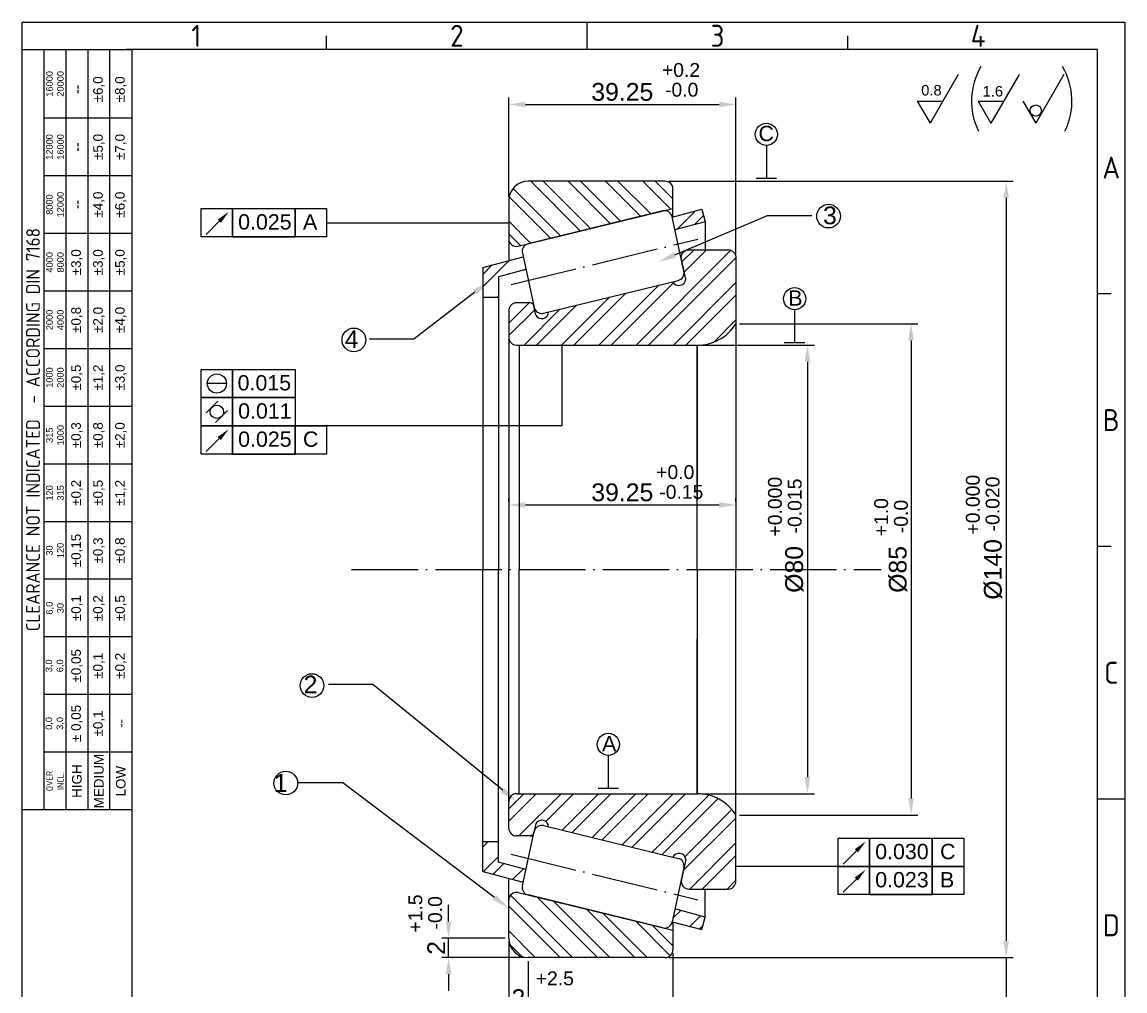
# Model space of a CAD drawing. Header units: millimetres. Extents: x 2049 to 2248, y 1325 to 1603.
# Drawn here: x 2049.3 to 2248.3, y 1428.4 to 1603.1 of the extents above; entities that cross this region are included whole.
import ezdxf
from ezdxf import colors
from ezdxf.entities.mleader import LeaderData, LeaderLine
from ezdxf.enums import TextEntityAlignment as Align
from ezdxf.math import Vec2, Vec3

# ---------------------------------------------------------------- set-up
doc = ezdxf.new("R2010")
doc.units = ezdxf.units.MM
doc.linetypes.add('ACAD_ISO04W100', pattern=[30, 24, -3, 0, -3])
for name, color, linetype, lineweight in [('AM_0', 7, 'Continuous', 30), ('AM_4', 1, 'ACAD_ISO04W100', 25), ('AM_5', 3, 'Continuous', 25)]:
    doc.layers.add(name, color=color, linetype=linetype, lineweight=lineweight)
doc.styles.add('ACISOTS', font='isocp.shx', dxfattribs={"height": 1})
doc.styles.get("Standard").update_dxf_attribs({"font": 'arial.ttf'})
doc.dimstyles.new('ISO-25', dxfattribs={"dimtxt": 3.2, "dimasz": 3, "dimexe": 1.25, "dimexo": 0.625, "dimtad": 1, "dimtxsty": 'Standard', "dimcen": 3, "dimadec": 0, "dimazin": 0, "dimtfac": 1, "dimtmove": 0, "dimatfit": 3, "dimfxl": 1, "dimarcsym": 0})
pattern_1 = [(45, (0, 11.1495), (-3.367596, 3.367596), []), (45, (2.245, 11.1495), (-3.367596, 3.367596), [])]

# ---------------------------------------------------------------- blocks, each defined once
blk = doc.blocks.new('*D61')
at = {"layer": 'AM_5', "color": 0, "lineweight": -2, "ltscale": 0.5, "transparency": 16777216}
for p, q in [((2137.1, 1571.55), (2137.1, 1589.5)), ((2140.1, 1588.25), (2175.09, 1588.25)), ((2178.09, 1561.28), (2178.09, 1589.5))]:
    blk.add_line(p, q, dxfattribs=at)
at = {"layer": 'AM_5', "color": 0, "ltscale": 0.5, "transparency": 16777216}
for points in [[(2140.1, 1588.75), (2140.1, 1587.75), (2137.1, 1588.25)], [(2175.09, 1588.75), (2175.09, 1587.75), (2178.09, 1588.25)]]:
    blk.add_solid(points, dxfattribs=at)
at = {"layer": 'Defpoints', "color": 0, "ltscale": 0.5, "transparency": 16777216}
for p in [(2178.09, 1588.25), (2137.1, 1570.92), (2178.09, 1560.65)]:
    blk.add_point(p, dxfattribs=at)
at = {"layer": 'AM_5', "color": 0, "ltscale": 0.5, "transparency": 16777216, "insert": (2157.59, 1590.51), "char_height": 3.2, "attachment_point": 5}
blk.add_mtext('39.25', dxfattribs=at)
blk = doc.blocks.new('*D62')
at = {"layer": 'AM_5', "color": 0, "lineweight": -2, "ltscale": 0.5, "transparency": 16777216}
for p, q in [((2165.96, 1574.42), (2228.1, 1574.42)), ((2226.85, 1571.42), (2226.85, 1437.42)), ((2165.96, 1434.42), (2228.1, 1434.42))]:
    blk.add_line(p, q, dxfattribs=at)
at = {"layer": 'AM_5', "color": 0, "ltscale": 0.5, "transparency": 16777216}
for points in [[(2226.35, 1571.42), (2227.35, 1571.42), (2226.85, 1574.42)], [(2226.35, 1437.42), (2227.35, 1437.42), (2226.85, 1434.42)]]:
    blk.add_solid(points, dxfattribs=at)
at = {"layer": 'Defpoints', "color": 0, "ltscale": 0.5, "transparency": 16777216}
for p in [(2165.33, 1574.42), (2165.33, 1434.42), (2226.85, 1434.42)]:
    blk.add_point(p, dxfattribs=at)
at = {"layer": 'AM_5', "color": 0, "ltscale": 0.5, "transparency": 16777216, "insert": (2224.5, 1504.42), "char_height": 3.2, "attachment_point": 5, "rotation": 90}
blk.add_mtext('%%C140', dxfattribs=at)
blk = doc.blocks.new('*D63')
at = {"layer": 'AM_5', "color": 0, "lineweight": -2, "ltscale": 0.5, "transparency": 16777216}
for p, q in [((2171.9, 1544.86), (2192.25, 1544.86)), ((2191, 1541.86), (2191, 1466.98)), ((2171.9, 1463.98), (2192.25, 1463.98))]:
    blk.add_line(p, q, dxfattribs=at)
at = {"layer": 'AM_5', "color": 0, "ltscale": 0.5, "transparency": 16777216}
for points in [[(2190.5, 1541.86), (2191.5, 1541.86), (2191, 1544.86)], [(2190.5, 1466.98), (2191.5, 1466.98), (2191, 1463.98)]]:
    blk.add_solid(points, dxfattribs=at)
at = {"layer": 'Defpoints', "color": 0, "ltscale": 0.5, "transparency": 16777216}
for p in [(2171.28, 1544.86), (2171.28, 1463.98), (2191, 1463.98)]:
    blk.add_point(p, dxfattribs=at)
at = {"layer": 'AM_5', "color": 0, "ltscale": 0.5, "transparency": 16777216, "insert": (2188.65, 1504.42), "char_height": 3.2, "attachment_point": 5, "rotation": 90}
blk.add_mtext('%%C80', dxfattribs=at)
blk = doc.blocks.new('*D64')
at = {"layer": 'AM_5', "color": 0, "lineweight": -2, "ltscale": 0.5, "transparency": 16777216}
for p, q in [((2178.71, 1548.72), (2210.94, 1548.72)), ((2209.69, 1545.72), (2209.69, 1463.12)), ((2178.71, 1460.12), (2210.94, 1460.12))]:
    blk.add_line(p, q, dxfattribs=at)
at = {"layer": 'AM_5', "color": 0, "ltscale": 0.5, "transparency": 16777216}
for points in [[(2209.19, 1545.72), (2210.19, 1545.72), (2209.69, 1548.72)], [(2209.19, 1463.12), (2210.19, 1463.12), (2209.69, 1460.12)]]:
    blk.add_solid(points, dxfattribs=at)
at = {"layer": 'Defpoints', "color": 0, "ltscale": 0.5, "transparency": 16777216}
for p in [(2178.09, 1548.72), (2178.09, 1460.12), (2209.69, 1460.12)]:
    blk.add_point(p, dxfattribs=at)
at = {"layer": 'AM_5', "color": 0, "ltscale": 0.5, "transparency": 16777216, "insert": (2207.34, 1504.42), "char_height": 3.2, "attachment_point": 5, "rotation": 90}
blk.add_mtext('%%C85', dxfattribs=at)
blk = doc.blocks.new('*D66')
at = {"layer": 'AM_5', "color": 0, "lineweight": -2, "ltscale": 0.5, "transparency": 16777216}
for p, q in [((2137.1, 1516.66), (2137.1, 1517.29)), ((2178.09, 1516.66), (2178.09, 1517.29)), ((2140.1, 1516.04), (2175.09, 1516.04))]:
    blk.add_line(p, q, dxfattribs=at)
at = {"layer": 'AM_5', "color": 0, "ltscale": 0.5, "transparency": 16777216}
for points in [[(2140.1, 1516.54), (2140.1, 1515.54), (2137.1, 1516.04)], [(2175.09, 1516.54), (2175.09, 1515.54), (2178.09, 1516.04)]]:
    blk.add_solid(points, dxfattribs=at)
at = {"layer": 'Defpoints', "color": 0, "ltscale": 0.5, "transparency": 16777216}
for p in [(2137.1, 1516.04), (2178.09, 1516.04), (2178.09, 1516.04)]:
    blk.add_point(p, dxfattribs=at)
at = {"layer": 'AM_5', "color": 0, "ltscale": 0.5, "transparency": 16777216, "insert": (2157.59, 1518.3), "char_height": 3.2, "attachment_point": 5}
blk.add_mtext('39.25', dxfattribs=at)
blk = doc.blocks.new('*D67')
at = {"layer": 'AM_5', "color": 0, "lineweight": -2, "ltscale": 0.5, "transparency": 16777216}
for p, q in [((2137.1, 1437.3), (2137.1, 1415.33)), ((2166.73, 1435.2), (2166.73, 1415.33)), ((2140.1, 1416.58), (2163.73, 1416.58))]:
    blk.add_line(p, q, dxfattribs=at)
at = {"layer": 'AM_5', "color": 0, "ltscale": 0.5, "transparency": 16777216}
for points in [[(2140.1, 1417.08), (2140.1, 1416.08), (2137.1, 1416.58)], [(2163.73, 1417.08), (2163.73, 1416.08), (2166.73, 1416.58)]]:
    blk.add_solid(points, dxfattribs=at)
at = {"layer": 'Defpoints', "color": 0, "ltscale": 0.5, "transparency": 16777216}
for p in [(2137.1, 1437.92), (2166.73, 1435.82), (2166.73, 1416.58)]:
    blk.add_point(p, dxfattribs=at)
at = {"layer": 'AM_5', "color": 0, "ltscale": 0.5, "transparency": 16777216, "insert": (2151.92, 1418.84), "char_height": 3.2, "attachment_point": 5}
blk.add_mtext('32', dxfattribs=at)
blk = doc.blocks.new('*D68')
at = {"layer": 'AM_5', "color": 0, "lineweight": -2, "ltscale": 0.5, "transparency": 16777216}
for p, q in [((2137.1, 1437.3), (2137.1, 1423.63)), ((2140.6, 1433.8), (2140.6, 1423.63)), ((2134.1, 1424.88), (2131.1, 1424.88)), ((2140.6, 1424.88), (2137.1, 1424.88)), ((2143.6, 1424.88), (2146.6, 1424.88))]:
    blk.add_line(p, q, dxfattribs=at)
at = {"layer": 'AM_5', "color": 0, "ltscale": 0.5, "transparency": 16777216}
for points in [[(2134.1, 1425.38), (2134.1, 1424.38), (2137.1, 1424.88)], [(2143.6, 1425.38), (2143.6, 1424.38), (2140.6, 1424.88)]]:
    blk.add_solid(points, dxfattribs=at)
at = {"layer": 'Defpoints', "color": 0, "ltscale": 0.5, "transparency": 16777216}
for p in [(2137.1, 1437.92), (2140.6, 1434.42), (2137.1, 1424.88)]:
    blk.add_point(p, dxfattribs=at)
at = {"layer": 'AM_5', "color": 0, "ltscale": 0.5, "transparency": 16777216, "insert": (2138.85, 1427.11), "char_height": 3.2, "attachment_point": 5}
blk.add_mtext('2', dxfattribs=at)
blk = doc.blocks.new('*D69')
at = {"layer": 'AM_5', "color": 0, "lineweight": -2, "ltscale": 0.5, "transparency": 16777216}
for p, q in [((2126.25, 1440.92), (2126.25, 1443.92)), ((2136.47, 1437.92), (2125, 1437.92)), ((2126.25, 1434.42), (2126.25, 1437.92)), ((2139.97, 1434.42), (2125, 1434.42)), ((2126.25, 1431.42), (2126.25, 1428.42))]:
    blk.add_line(p, q, dxfattribs=at)
at = {"layer": 'AM_5', "color": 0, "ltscale": 0.5, "transparency": 16777216}
for points in [[(2125.75, 1440.92), (2126.75, 1440.92), (2126.25, 1437.92)], [(2125.75, 1431.42), (2126.75, 1431.42), (2126.25, 1434.42)]]:
    blk.add_solid(points, dxfattribs=at)
at = {"layer": 'Defpoints', "color": 0, "ltscale": 0.5, "transparency": 16777216}
for p in [(2126.25, 1437.92), (2137.1, 1437.92), (2140.6, 1434.42)]:
    blk.add_point(p, dxfattribs=at)
at = {"layer": 'AM_5', "color": 0, "ltscale": 0.5, "transparency": 16777216, "insert": (2124.02, 1436.17), "char_height": 3.2, "attachment_point": 5, "rotation": 90}
blk.add_mtext('2', dxfattribs=at)

msp = doc.modelspace()

# ---------------------------------------------------------------- hatches: boundary and pattern name
at = {"layer": 'AM_5', "ltscale": 0.5}
h = msp.add_hatch(dxfattribs=at)
h.set_pattern_fill('ANSI32', color=256, scale=0.5, angle=90)
h.set_pattern_definition([(135, (0, 11.1495), (-3.367596, -3.367596), []), (135, (1e-16, 13.3946), (-3.367596, -3.367596), [])])
h.paths.add_polyline_path([(2166.733, 1569.495), (2166.733, 1573.02, 0.4142136), (2165.333, 1574.42), (2140.6, 1574.42, 0.4142136), (2137.1, 1570.92), (2137.1, 1564.058, 0.4860702), (2138.831, 1562.698)])
h.paths.add_polyline_path([(2138.831, 1446.143, 0.4860702), (2137.1, 1444.783), (2137.1, 1437.92, 0.4142136), (2140.6, 1434.42), (2165.333, 1434.42, 0.4142136), (2166.733, 1435.82), (2166.733, 1439.345)])
h = msp.add_hatch(dxfattribs=at)
h.set_pattern_fill('ANSI32', color=256, scale=0.5)
h.set_pattern_definition(pattern_1)
h.paths.add_polyline_path([(2172.566, 1567.107), (2171.965, 1569.369), (2166.605, 1567.945), (2167.099, 1565.654)])
h.paths.add_polyline_path([(2140.199, 1558.508), (2139.7, 1560.798), (2132.433, 1558.868), (2132.433, 1553.513), (2135.233, 1553.513), (2135.233, 1557.189)])
h.paths.add_polyline_path([(2132.433, 1449.972), (2139.7, 1448.042), (2140.199, 1450.332), (2135.233, 1451.651), (2135.233, 1455.328), (2132.433, 1455.328)])
h.paths.add_polyline_path([(2167.099, 1443.186), (2166.605, 1440.895), (2171.965, 1439.471), (2172.566, 1441.734)])
h = msp.add_hatch(dxfattribs=at)
h.set_pattern_fill('ANSI32', color=256, scale=0.5)
h.set_pattern_definition(pattern_1)
h.paths.add_polyline_path([(2138.5, 1463.976, 0.4142136), (2137.1, 1462.576), (2137.1, 1457.754, 0.4142136), (2138.5, 1456.354), (2140.948, 1456.354, 0.3526435), (2141.632, 1456.904), (2141.69, 1457.17), (2141.996, 1458.571, -0.7539351), (2144.298, 1458.01), (2166.71, 1452.55, -0.7539351), (2169.034, 1452.086), (2168.247, 1448.486, 0.478747), (2169.614, 1446.787), (2176.689, 1446.787, 0.4142136), (2178.089, 1448.187), (2178.089, 1460.124, 0.2631265), (2171.089, 1463.976)])
h.paths.add_polyline_path([(2144.298, 1550.83, -0.7539351), (2141.996, 1550.269), (2141.632, 1551.936, 0.3526435), (2140.948, 1552.487), (2138.5, 1552.487, 0.4142136), (2137.1, 1551.087), (2137.1, 1546.265, 0.4142136), (2138.5, 1544.865), (2171.275, 1544.865, 0.2569857), (2178.089, 1548.717), (2178.089, 1560.654, 0.4142136), (2176.689, 1562.054), (2169.614, 1562.054, 0.478747), (2168.247, 1560.355), (2169.034, 1556.754, -0.7539351), (2166.71, 1556.29)])

# ---------------------------------------------------------------- linework, layer by layer
at = {"color": 135, "lineweight": 25}
for p, q in [((2049.291, 1324.924), (2049.291, 1603.114)), ((2049.291, 1603.114), (2248.281, 1603.114)), ((2151.261, 1598.164), (2151.261, 1603.114)), ((2248.281, 1603.114), (2248.281, 1324.924)), ((2104.236, 1598.164), (2104.236, 1600.639)), ((2198.286, 1598.164), (2198.286, 1600.639)), ((2053.251, 1461.049), (2053.251, 1598.164)), ((2057.211, 1598.164), (2057.211, 1461.049)), ((2061.171, 1598.164), (2061.171, 1461.049)), ((2065.131, 1461.049), (2065.131, 1598.164)), ((2069.091, 1585.789), (2053.251, 1585.789)), ((2069.091, 1575.394), (2053.251, 1575.394)), ((2069.091, 1564.999), (2053.251, 1564.999)), ((2069.091, 1554.604), (2053.251, 1554.604)), ((2245.806, 1554.109), (2243.331, 1554.109)), ((2069.091, 1544.209), (2053.251, 1544.209)), ((2069.091, 1533.814), (2053.251, 1533.814)), ((2069.091, 1523.419), (2053.251, 1523.419)), ((2069.091, 1513.024), (2053.251, 1513.024)), ((2245.806, 1508.569), (2243.331, 1508.569)), ((2069.091, 1502.629), (2053.251, 1502.629)), ((2069.091, 1492.234), (2053.251, 1492.234)), ((2069.091, 1481.839), (2053.251, 1481.839)), ((2069.091, 1471.444), (2053.251, 1471.444)), ((2243.331, 1463.029), (2248.281, 1463.029))]:
    msp.add_line(p, q, dxfattribs=at)
for p, q in [((2243.331, 1598.164), (2068.101, 1598.164)), ((2069.091, 1598.164), (2069.091, 1329.874)), ((2243.331, 1329.874), (2243.331, 1598.164))]:
    msp.add_line(p, q)
msp.add_lwpolyline([(2069.091, 1598.164), (2069.091, 1461.049), (2049.291, 1461.049), (2049.291, 1598.164)], close=True, dxfattribs=at)
at = {"layer": 'AM_0', "color": 0, "linetype": 'Continuous'}
for p, q in [((2165.333, 1574.42), (2140.6, 1574.42)), ((2166.733, 1567.98), (2166.733, 1573.02)), ((2137.1, 1570.92), (2137.1, 1560.108)), ((2138.831, 1562.698), (2166.733, 1569.495)), ((2164.897, 1569.048), (2140.59, 1563.126)), ((2168.711, 1558.18), (2166.597, 1567.983)), ((2139.554, 1561.468), (2141.69, 1551.671)), ((2143.389, 1550.609), (2167.674, 1556.525)), ((2140.948, 1552.487), (2138.5, 1552.487)), ((2137.1, 1551.087), (2137.1, 1504.42)), ((2141.996, 1550.269), (2141.632, 1551.936)), ((2138.5, 1544.865), (2171.275, 1544.865)), ((2137.1, 1457.754), (2137.1, 1504.42)), ((2138.5, 1463.976), (2171.275, 1463.976)), ((2139.554, 1447.373), (2141.69, 1457.17)), ((2141.996, 1458.571), (2141.632, 1456.904)), ((2143.389, 1458.232), (2167.674, 1452.315)), ((2140.948, 1456.354), (2138.5, 1456.354)), ((2168.711, 1450.66), (2166.597, 1440.858)), ((2137.1, 1437.92), (2137.1, 1448.733)), ((2138.831, 1446.143), (2166.733, 1439.345)), ((2164.897, 1439.793), (2140.59, 1445.714)), ((2166.733, 1440.861), (2166.733, 1435.82)), ((2165.333, 1434.42), (2140.6, 1434.42))]:
    msp.add_line(p, q, dxfattribs=at)
at = {"layer": 'AM_0', "ltscale": 0.5}
for p, q in [((2166.605, 1567.945), (2171.965, 1569.369)), ((2171.965, 1569.369), (2172.566, 1567.107)), ((2172.566, 1567.107), (2167.099, 1565.654)), ((2132.433, 1558.868), (2139.7, 1560.798)), ((2132.433, 1558.868), (2132.433, 1504.42)), ((2140.199, 1558.508), (2135.233, 1557.189)), ((2135.233, 1557.189), (2135.233, 1504.42)), ((2132.433, 1553.513), (2135.233, 1553.513)), ((2132.433, 1449.972), (2132.433, 1504.42)), ((2135.233, 1451.651), (2135.233, 1504.42)), ((2132.433, 1455.328), (2135.233, 1455.328)), ((2140.199, 1450.332), (2135.233, 1451.651)), ((2132.433, 1449.972), (2139.7, 1448.042)), ((2172.566, 1441.734), (2167.099, 1443.186)), ((2166.605, 1440.895), (2171.965, 1439.471)), ((2171.965, 1439.471), (2172.566, 1441.734))]:
    msp.add_line(p, q, dxfattribs=at)
at = {"layer": 'AM_0', "color": 0, "linetype": 'Continuous'}
for points in [[(2172.566, 1567.107), (2172.566, 1562.054)], [(2167.822, 1562.52), (2167.822, 1562.52)], [(2138.966, 1544.865), (2138.966, 1504.42)], [(2171.089, 1504.42), (2171.089, 1544.865)], [(2171.089, 1544.865), (2171.089, 1516.865)], [(2138.966, 1463.976), (2138.966, 1504.42)], [(2171.089, 1504.42), (2171.089, 1463.976)], [(2171.089, 1463.976), (2171.089, 1491.976)], [(2172.566, 1441.734), (2172.566, 1446.787)], [(2167.822, 1446.32), (2167.822, 1446.32)]]:
    msp.add_lwpolyline(points, dxfattribs=at)
for points in [[(2169.034, 1556.754), (2168.247, 1560.355, -0.478747), (2169.614, 1562.054), (2176.689, 1562.054, -0.4142136), (2178.089, 1560.654), (2178.089, 1504.42)], [(2169.034, 1452.086), (2168.247, 1448.486, 0.478747), (2169.614, 1446.787), (2176.689, 1446.787, 0.4142136), (2178.089, 1448.187), (2178.089, 1504.42)]]:
    msp.add_lwpolyline(points, format="xyb", dxfattribs=at)
for centre, radius, start, end in [((2140.6, 1570.92), 3.5, 90, 180), ((2165.333, 1573.02), 1.4, 0, 90), ((2165.228, 1567.688), 1.4, 12.17146, 103.69201), ((2138.5, 1564.058), 1.4, 180, 283.69201), ((2140.922, 1561.766), 1.4, 103.69201, 192.30054), ((2167.342, 1557.885), 1.4, 283.69201, 12.17146), ((2138.5, 1551.087), 1.4, 90, 180), ((2140.948, 1551.787), 0.7, 12.30054, 90), ((2143.058, 1551.969), 1.4, 192.30054, 283.69201), ((2138.5, 1546.265), 1.4, 180, 270), ((2138.5, 1462.576), 1.4, 90, 180), ((2138.5, 1457.754), 1.4, 180, 270), ((2140.948, 1457.054), 0.7, 270, 347.69946), ((2143.058, 1456.871), 1.4, 76.30799, 167.69946), ((2167.342, 1450.955), 1.4, 347.82854, 76.30799), ((2140.922, 1447.074), 1.4, 167.69946, 256.30799), ((2138.5, 1444.783), 1.4, 76.30799, 180), ((2165.228, 1441.153), 1.4, 256.30799, 347.82854), ((2140.6, 1437.92), 3.5, 180, 270), ((2165.333, 1435.82), 1.4, 270, 0)]:
    msp.add_arc(centre, radius, start, end, dxfattribs=at)
at = {"layer": 'AM_0', "ltscale": 0.5}
for centre, radius, start, end in [((2167.806, 1556.855), 1.232, 207.25792, 355.3136), ((2143.066, 1550.879), 1.232, 209.66417, 357.71986), ((2171.182, 1552.981), 8.117, 269.34089, 328.30842), ((2171.182, 1455.859), 8.117, 31.69158, 90.65911), ((2143.066, 1457.961), 1.232, 2.28014, 150.33583), ((2167.806, 1451.986), 1.232, 4.6864, 152.74208)]:
    msp.add_arc(centre, radius, start, end, dxfattribs=at)
at = {"layer": 'AM_4', "ltscale": 0.5}
for p, q in [((2137.545, 1555.785), (2171.205, 1563.985)), ((2108.758, 1504.42), (2204.312, 1504.42)), ((2137.545, 1453.056), (2171.205, 1444.855))]:
    msp.add_line(p, q, dxfattribs=at)
at = {"layer": 'AM_5'}
for p, q in [((2218.19, 1593.666), (2213.119, 1584.881)), ((2229.174, 1593.666), (2224.102, 1584.881)), ((2237.25, 1593.666), (2232.179, 1584.881)), ((2210.813, 1588.874), (2215.424, 1588.874)), ((2210.813, 1588.874), (2213.119, 1584.881)), ((2221.797, 1588.874), (2226.408, 1588.874)), ((2221.797, 1588.874), (2224.102, 1584.881)), ((2229.873, 1588.874), (2232.179, 1584.881)), ((2087.277, 1564.4), (2098.579, 1564.4)), ((2087.277, 1535.387), (2098.579, 1535.387)), ((2087.277, 1530.305), (2098.579, 1530.305)), ((2146.728, 1530.305), (2098.579, 1530.305)), ((2087.277, 1525.223), (2098.579, 1525.223)), ((2202.219, 1450.865), (2213.521, 1450.865)), ((2202.219, 1445.783), (2213.521, 1445.783))]:
    msp.add_line(p, q, dxfattribs=at)
at = {"layer": 'AM_5', "ltscale": 0.5}
for p, q in [((2183.584, 1580.854), (2183.584, 1574.989)), ((2181.728, 1574.989), (2185.441, 1574.989)), ((2084.875, 1567.202), (2082.502, 1564.83)), ((2104.246, 1566.941), (2137.1, 1566.941)), ((2188.68, 1551.22), (2188.68, 1545.354)), ((2146.728, 1530.305), (2146.728, 1544.865)), ((2186.823, 1545.354), (2190.536, 1545.354)), ((2086.173, 1537.928), (2082.714, 1537.928)), ((2082.522, 1532.625), (2084.643, 1534.747)), ((2084.219, 1530.928), (2086.34, 1533.05)), ((2084.875, 1528.025), (2082.502, 1525.653)), ((2155.067, 1470.859), (2155.067, 1464.994)), ((2153.211, 1464.994), (2156.923, 1464.994)), ((2199.817, 1453.667), (2197.444, 1451.295)), ((2196.552, 1450.865), (2178.089, 1450.865)), ((2199.817, 1448.585), (2197.444, 1446.213)), ((2226.849, 1434.42), (2226.849, 1415.119))]:
    msp.add_line(p, q, dxfattribs=at)
at = {"layer": 'AM_5'}
for points in [[(2081.61, 1569.482), (2087.277, 1569.482), (2087.277, 1564.4), (2081.61, 1564.4)], [(2087.277, 1569.482), (2098.579, 1569.482), (2098.579, 1564.4), (2087.277, 1564.4)], [(2098.579, 1569.482), (2104.246, 1569.482), (2104.246, 1564.4), (2098.579, 1564.4)], [(2081.61, 1540.468), (2087.277, 1540.468), (2087.277, 1535.387), (2081.61, 1535.387)], [(2087.277, 1540.468), (2098.579, 1540.468), (2098.579, 1535.387), (2087.277, 1535.387)], [(2081.61, 1535.387), (2087.277, 1535.387), (2087.277, 1530.305), (2081.61, 1530.305)], [(2087.277, 1535.387), (2098.579, 1535.387), (2098.579, 1530.305), (2087.277, 1530.305)], [(2081.61, 1530.305), (2087.277, 1530.305), (2087.277, 1525.223), (2081.61, 1525.223)], [(2087.277, 1530.305), (2098.579, 1530.305), (2098.579, 1525.223), (2087.277, 1525.223)], [(2098.579, 1530.305), (2104.246, 1530.305), (2104.246, 1525.223), (2098.579, 1525.223)], [(2196.552, 1455.947), (2202.219, 1455.947), (2202.219, 1450.865), (2196.552, 1450.865)], [(2202.219, 1455.947), (2213.521, 1455.947), (2213.521, 1450.865), (2202.219, 1450.865)], [(2213.521, 1455.947), (2219.188, 1455.947), (2219.188, 1450.865), (2213.521, 1450.865)], [(2196.552, 1450.865), (2202.219, 1450.865), (2202.219, 1445.783), (2196.552, 1445.783)], [(2202.219, 1450.865), (2213.521, 1450.865), (2213.521, 1445.783), (2202.219, 1445.783)], [(2213.521, 1450.865), (2219.188, 1450.865), (2219.188, 1445.783), (2213.521, 1445.783)]]:
    msp.add_lwpolyline(points, close=True, dxfattribs=at)
for centre, radius in [((2232.187, 1587.144), 1.022), ((2084.444, 1537.928), 1.73), ((2084.431, 1532.838), 1.211)]:
    msp.add_circle(centre, radius, dxfattribs=at)
at = {"layer": 'AM_5', "ltscale": 0.5}
for centre, radius in [((2183.584, 1582.86), 2.006), ((2194.809, 1568.116), 2.135), ((2188.68, 1553.226), 2.006), ((2109.161, 1545.811), 2.135), ((2101.604, 1483.472), 2.135), ((2155.067, 1472.866), 2.006), ((2096.875, 1465.892), 2.135)]:
    msp.add_circle(centre, radius, dxfattribs=at)
at = {"layer": 'AM_5'}
for centre, start, end in [((2233.012, 1588.866), 149.81687, 205.95777), ((2226.301, 1588.866), 334.04223, 30.18313)]:
    msp.add_arc(centre, 12.415, start, end, dxfattribs=at)
at = {"layer": 'AM_5', "ltscale": 0.5}
for points in [[(2084.592, 1567.485), (2085.157, 1566.919), (2086.572, 1568.899)], [(2084.592, 1528.308), (2085.157, 1527.742), (2086.572, 1529.722)], [(2199.534, 1453.95), (2200.099, 1453.384), (2201.514, 1455.364)], [(2199.534, 1448.868), (2200.099, 1448.302), (2201.514, 1450.282)]]:
    msp.add_solid(points, dxfattribs=at)

# ---------------------------------------------------------------- texts
at = {"color": 135, "lineweight": 25, "style": 'ACISOTS'}
for s, p in [('1', (2080.723, 1600.639)), ('2', (2127.748, 1600.639)), ('3', (2174.773, 1600.639)), ('4', (2221.798, 1600.639)), ('A', (2245.806, 1576.879)), ('B', (2245.806, 1531.339)), ('C', (2245.806, 1485.799)), ('D', (2245.806, 1440.259))]:
    msp.add_text(s, height=3.96, dxfattribs=at).set_placement(p, align=Align.MIDDLE)
at = {"color": 135, "lineweight": 25, "attachment_point": 5, "rotation": 90}
for s, insert, char_height, width in [('16000\\P20000', (2055.231, 1591.976), 1.188, 12.375), ('±6,0', (2063.151, 1590.986), 1.7325, 10.395), ('±8,0', (2067.111, 1590.986), 1.7325, 10.395), ('--', (2059.191, 1590.986), 1.7325, 10.395), ('12000\\P16000', (2055.231, 1580.591), 1.188, 10.395), ('±5,0', (2063.151, 1580.591), 1.7325, 10.395), ('±7,0', (2067.111, 1580.591), 1.7325, 10.395), ('--', (2059.191, 1580.591), 1.7325, 10.395), ('8000\\P12000', (2055.231, 1570.196), 1.188, 10.395), ('±4,0', (2063.151, 1570.196), 1.7325, 10.395), ('±6,0', (2067.111, 1570.196), 1.7325, 10.395), ('--', (2059.191, 1570.196), 1.7325, 10.395), ('{\\Fisocp.shx|c0;CLEARANCE NOT INDICATED  - ACCORDING DIN 7168}', (2051.271, 1529.606), 2.475, 137.115), ('4000\\P8000', (2055.231, 1559.801), 1.188, 10.395), ('±3,0', (2059.191, 1559.801), 1.7325, 10.395), ('±3,0', (2063.151, 1559.801), 1.7325, 10.395), ('±5,0', (2067.111, 1559.801), 1.7325, 10.395), ('2000\\P4000', (2055.231, 1549.406), 1.188, 10.395), ('±0,8', (2059.191, 1549.406), 1.7325, 10.395), ('±2,0', (2063.151, 1549.406), 1.7325, 10.395), ('±4,0', (2067.111, 1549.406), 1.7325, 10.395), ('1000\\P2000', (2055.231, 1539.011), 1.188, 10.395), ('±0,5', (2059.191, 1539.011), 1.7325, 10.395), ('±1,2', (2063.151, 1539.011), 1.7325, 10.395), ('±3,0', (2067.111, 1539.011), 1.7325, 10.395), ('315\\P1000', (2055.231, 1528.616), 1.188, 10.395), ('±0,3', (2059.191, 1528.616), 1.7325, 10.395), ('±0,8', (2063.151, 1528.616), 1.7325, 10.395), ('±2,0', (2067.111, 1528.616), 1.7325, 10.395), ('±0,2', (2059.191, 1518.221), 1.7325, 10.395), ('±0,5', (2063.151, 1518.221), 1.7325, 10.395), ('±1,2', (2067.111, 1518.221), 1.7325, 10.395), ('120\\P315', (2055.231, 1518.221), 1.188, 10.395), ('±0,15', (2059.191, 1507.826), 1.7325, 10.395), ('30\\P120', (2055.231, 1507.826), 1.188, 10.395), ('±0,3', (2063.151, 1507.826), 1.7325, 10.395), ('±0,8', (2067.111, 1507.826), 1.7325, 10.395), ('6,0\\P30', (2055.231, 1497.431), 1.188, 10.395), ('±0,1', (2059.191, 1497.431), 1.7325, 10.395), ('±0,2', (2063.151, 1497.431), 1.7325, 10.395), ('±0,5', (2067.111, 1497.431), 1.7325, 10.395), ('±0,05', (2059.191, 1487.036), 1.7325, 10.395), ('±0,1', (2063.151, 1487.036), 1.7325, 10.395), ('±0,2', (2067.111, 1487.036), 1.7325, 10.395), ('3,0\\P6,0', (2055.231, 1487.036), 1.188, 10.395), ('± 0,05', (2059.191, 1476.641), 1.7325, 10.395), ('\\pt4.79529;±0,1', (2063.151, 1476.641), 1.7325, 10.395), ('0,0\\P3,0', (2055.231, 1476.641), 1.188, 10.395), ('--', (2067.111, 1476.641), 1.7325, 10.395), ('MEDIUM', (2063.151, 1466.246), 1.7325, 10.395), ('HIGH', (2059.191, 1466.246), 1.7325, 10.395), ('LOW', (2067.111, 1466.246), 1.7325, 10.395), ('{\\Fisocp.shx|c0;OVER\\PINCL.}', (2055.231, 1466.246), 1.188, 10.395)]:
    msp.add_mtext(s, dxfattribs=dict(at, insert=insert, char_height=char_height, width=width))
at = {"layer": 'AM_5', "ltscale": 0.5, "char_height": 2.5, "attachment_point": 1}
for s, insert in [('+0.2', (2164.736, 1595.731)), ('-0.0', (2165.296, 1592.165)), ('+0.0', (2163.697, 1523.217)), ('-0.15', (2164.257, 1519.651)), ('+2.5', (2141.969, 1431.929))]:
    msp.add_mtext_dynamic_manual_height_columns(s, width=12.66379, gutter_width=12.5, heights=[0], dxfattribs=dict(at, insert=insert))
at = {"layer": 'AM_5', "attachment_point": 1}
for s, insert, char_height in [('0.8', (2211.525, 1591.774), 1.8975), ('1.6', (2222.608, 1591.59), 1.8975), (' C', (2181.088, 1584.41), 2.76), (' 0.025', (2087.208, 1568.465), 2.76), (' A', (2098.906, 1568.465), 2.76), (' B', (2186.477, 1554.739), 2.76), ('0.015', (2088.181, 1539.451), 2.76), (' 0.011', (2087.208, 1534.37), 2.76), (' 0.025', (2087.208, 1529.288), 2.76), (' C', (2098.906, 1529.288), 2.76), (' A', (2152.864, 1474.378), 2.76), (' 0.030', (2202.15, 1454.929), 2.76), (' C', (2213.848, 1454.929), 2.76), (' 0.023', (2202.15, 1449.848), 2.76), (' B', (2213.848, 1449.848), 2.76)]:
    msp.add_mtext_dynamic_manual_height_columns(s, width=18.23779, gutter_width=12.5, heights=[0], dxfattribs=dict(at, insert=insert, char_height=char_height))
at = {"layer": 'AM_5', "ltscale": 0.5, "char_height": 2.5, "attachment_point": 1, "rotation": 90}
for s, insert in [('+0.000', (2183.878, 1510.335)), ('-0.015', (2187.444, 1510.895)), ('+0.000', (2219.581, 1510.7)), ('-0.020', (2223.147, 1511.26)), ('+1.0', (2203.043, 1510.385)), ('-0.0', (2206.609, 1510.945)), ('+1.5', (2118.993, 1438.925)), ('-0.0', (2122.559, 1439.485))]:
    msp.add_mtext_dynamic_manual_height_columns(s, width=12.66379, gutter_width=12.5, heights=[0], dxfattribs=dict(at, insert=insert))

# ---------------------------------------------------------------- dimensions: what is measured, and where the dimension line sits
at = {"layer": 'AM_5', "ltscale": 0.5}
for base, p1, p2, text, picture, middle in [((2178.089, 1588.255), (2137.1, 1570.92), (2178.089, 1560.654), '39.25', '*D61', (2157.594, 1590.515)), ((2178.089, 1516.038), (2137.1, 1516.038), (2178.089, 1516.038), '39.25', '*D66', (2157.594, 1518.298)), ((2137.1, 1424.877), (2140.6, 1434.42), (2137.1, 1437.92), '2', '*D68', (2138.85, 1427.109)), ((2166.733, 1416.575), (2137.1, 1437.92), (2166.733, 1435.82), '32', '*D67', (2151.916, 1418.835))]:
    dim = msp.add_linear_dim(base=base, p1=p1, p2=p2, text=text, dimstyle='ISO-25', dxfattribs=at)
    dim.commit()
    dim.dimension.update_dxf_attribs({"geometry": picture, "text_midpoint": middle})
for base, p1, p2, text, picture, middle in [((2226.849, 1434.42), (2165.333, 1574.42), (2165.333, 1434.42), '%%C140', '*D62', (2224.501, 1504.42)), ((2209.686, 1460.124), (2178.089, 1548.717), (2178.089, 1460.124), '%%C85', '*D64', (2207.338, 1504.42)), ((2191.003, 1463.976), (2171.275, 1544.865), (2171.275, 1463.976), '%%C80', '*D63', (2188.654, 1504.42)), ((2126.255, 1437.92), (2140.6, 1434.42), (2137.1, 1437.92), '2', '*D69', (2124.023, 1436.17))]:
    dim = msp.add_linear_dim(base=base, p1=p1, p2=p2, angle=90, text=text, dimstyle='ISO-25', dxfattribs=at)
    dim.commit()
    dim.dimension.update_dxf_attribs({"geometry": picture, "text_midpoint": middle})

# ---------------------------------------------------------------- leaders
ml = msp.add_multileader_mtext('Standard', dxfattribs=at)
ml.set_content('3', color=256)
ml.set_leader_properties()
ml.build(insert=Vec2(0, 0))
ml.multileader.update_dxf_attribs({"arrow_head_size": 3.2})
ctx = ml.context
ctx.base_point, ctx.char_height, ctx.arrow_head_size, ctx.plane_origin = Vec3(2191.811, 1568.228), 3.2, 3.2, Vec3(2164.125, 1559.878)
notes = []
notes.append((ctx, [(0, (1, 1, 0), (2183.811, 1568.228), (1, 0), 8, [(0, [(2164.125, 1559.878)], 0, [])])]))
ctx.mtext.insert, ctx.mtext.flow_direction = Vec3(2193.811, 1569.856), 5
ml = msp.add_multileader_mtext('Standard', dxfattribs=at)
ml.set_content('4', color=256)
ml.set_leader_properties()
ml.build(insert=Vec2(0, 0))
ml.multileader.update_dxf_attribs({"arrow_head_size": 3.2})
ctx = ml.context
ctx.base_point, ctx.char_height, ctx.arrow_head_size, ctx.plane_origin = Vec3(2105.779, 1545.936), 3.2, 3.2, Vec3(2133.531, 1556.366)
ctx.text_align_type = 2
notes.append((ctx, [(0, (1, 1, 0), (2119.992, 1545.936), (-1, 0), 8, [(0, [(2133.531, 1556.366)], 0, [])])]))
ctx.mtext.insert, ctx.mtext.alignment, ctx.mtext.flow_direction = Vec3(2109.992, 1547.536), 3, 5
ml = msp.add_multileader_mtext('Standard', dxfattribs=at)
ml.set_content('2', color=256)
ml.set_leader_properties()
ml.build(insert=Vec2(0, 0))
ml.multileader.update_dxf_attribs({"arrow_head_size": 3.2})
ctx = ml.context
ctx.base_point, ctx.char_height, ctx.arrow_head_size, ctx.plane_origin = Vec3(2098.467, 1483.659), 3.2, 3.2, Vec3(2138.5, 1462.576)
ctx.text_align_type = 2
notes.append((ctx, [(0, (1, 1, 0), (2112.586, 1483.659), (-1, 0), 8, [(0, [(2138.5, 1462.576)], 0, [])])]))
ctx.mtext.insert, ctx.mtext.alignment, ctx.mtext.flow_direction = Vec3(2102.586, 1485.259), 3, 5
ml = msp.add_multileader_mtext('Standard', dxfattribs=at)
ml.set_content('1', color=256)
ml.set_leader_properties()
ml.build(insert=Vec2(0, 0))
ml.multileader.update_dxf_attribs({"arrow_head_size": 3.2})
ctx = ml.context
ctx.base_point, ctx.char_height, ctx.arrow_head_size, ctx.plane_origin = Vec3(2094.011, 1465.908), 3.2, 3.2, Vec3(2137.1, 1443.326)
ctx.text_align_type = 2
notes.append((ctx, [(0, (1, 1, 0), (2107.189, 1465.908), (-1, 0), 8, [(0, [(2137.1, 1443.326)], 0, [])])]))
ctx.mtext.insert, ctx.mtext.alignment, ctx.mtext.flow_direction = Vec3(2097.189, 1467.508), 3, 5
for ctx, leaders in notes:
    for number, flags, end, landing, length, lines in leaders:
        leader = LeaderData()
        leader.index, (leader.has_last_leader_line, leader.has_dogleg_vector, leader.attachment_direction) = number, flags
        leader.last_leader_point, leader.dogleg_vector, leader.dogleg_length = Vec3(end), Vec3(landing), length
        for number, points, colour, breaks in lines:
            line = LeaderLine()
            line.index, line.vertices, line.color, line.breaks = number, Vec3.list(points), colors.encode_raw_color(colour), breaks
            leader.lines.append(line)
        ctx.leaders.append(leader)

doc.saveas('drawing.dxf')
